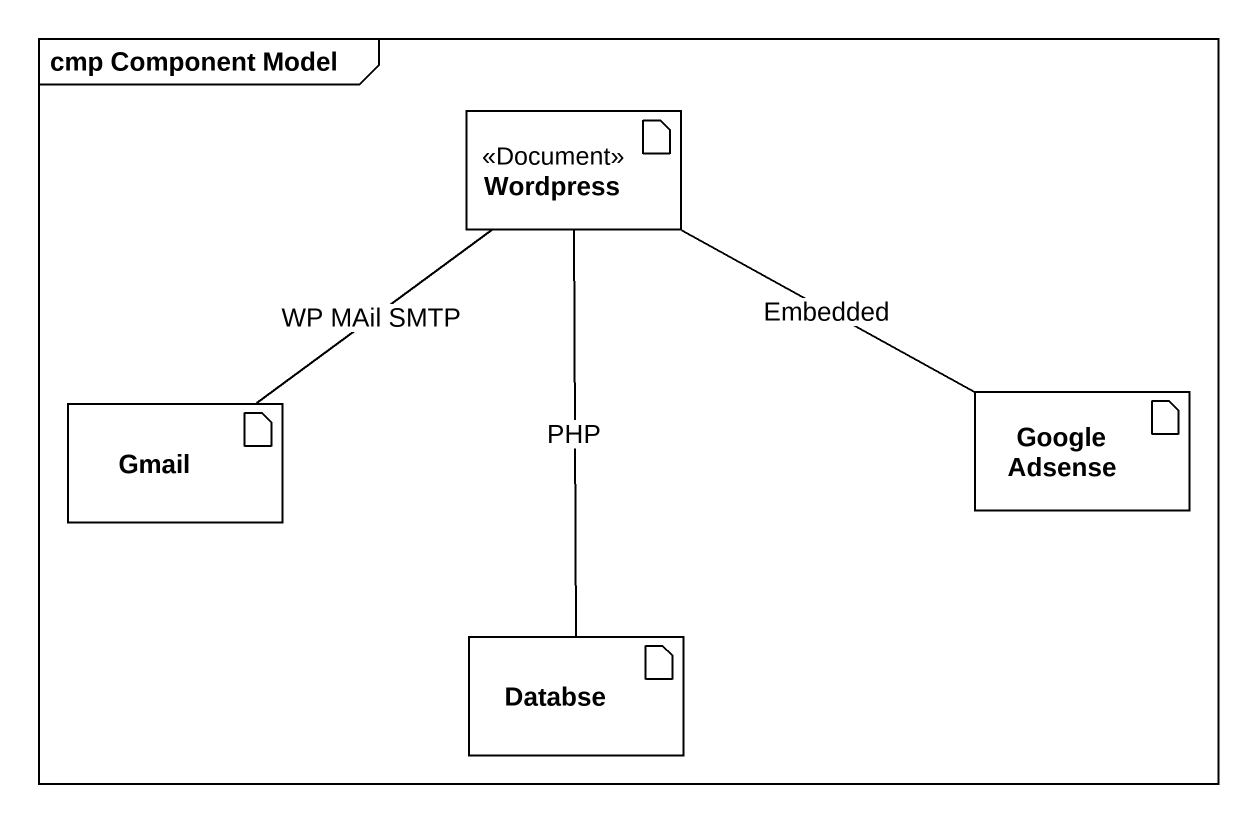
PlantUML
@startuml
mainframe cmp Component Model
artifact Wordpress <<Document>>
artifact Gmail
artifact "Google Adsense" as Google_Adsense
artifact Databse
Wordpress -- Gmail : WP MAil SMTP
Wordpress -right- Google_Adsense : Embedded
Wordpress -- Databse : PHP
@enduml
